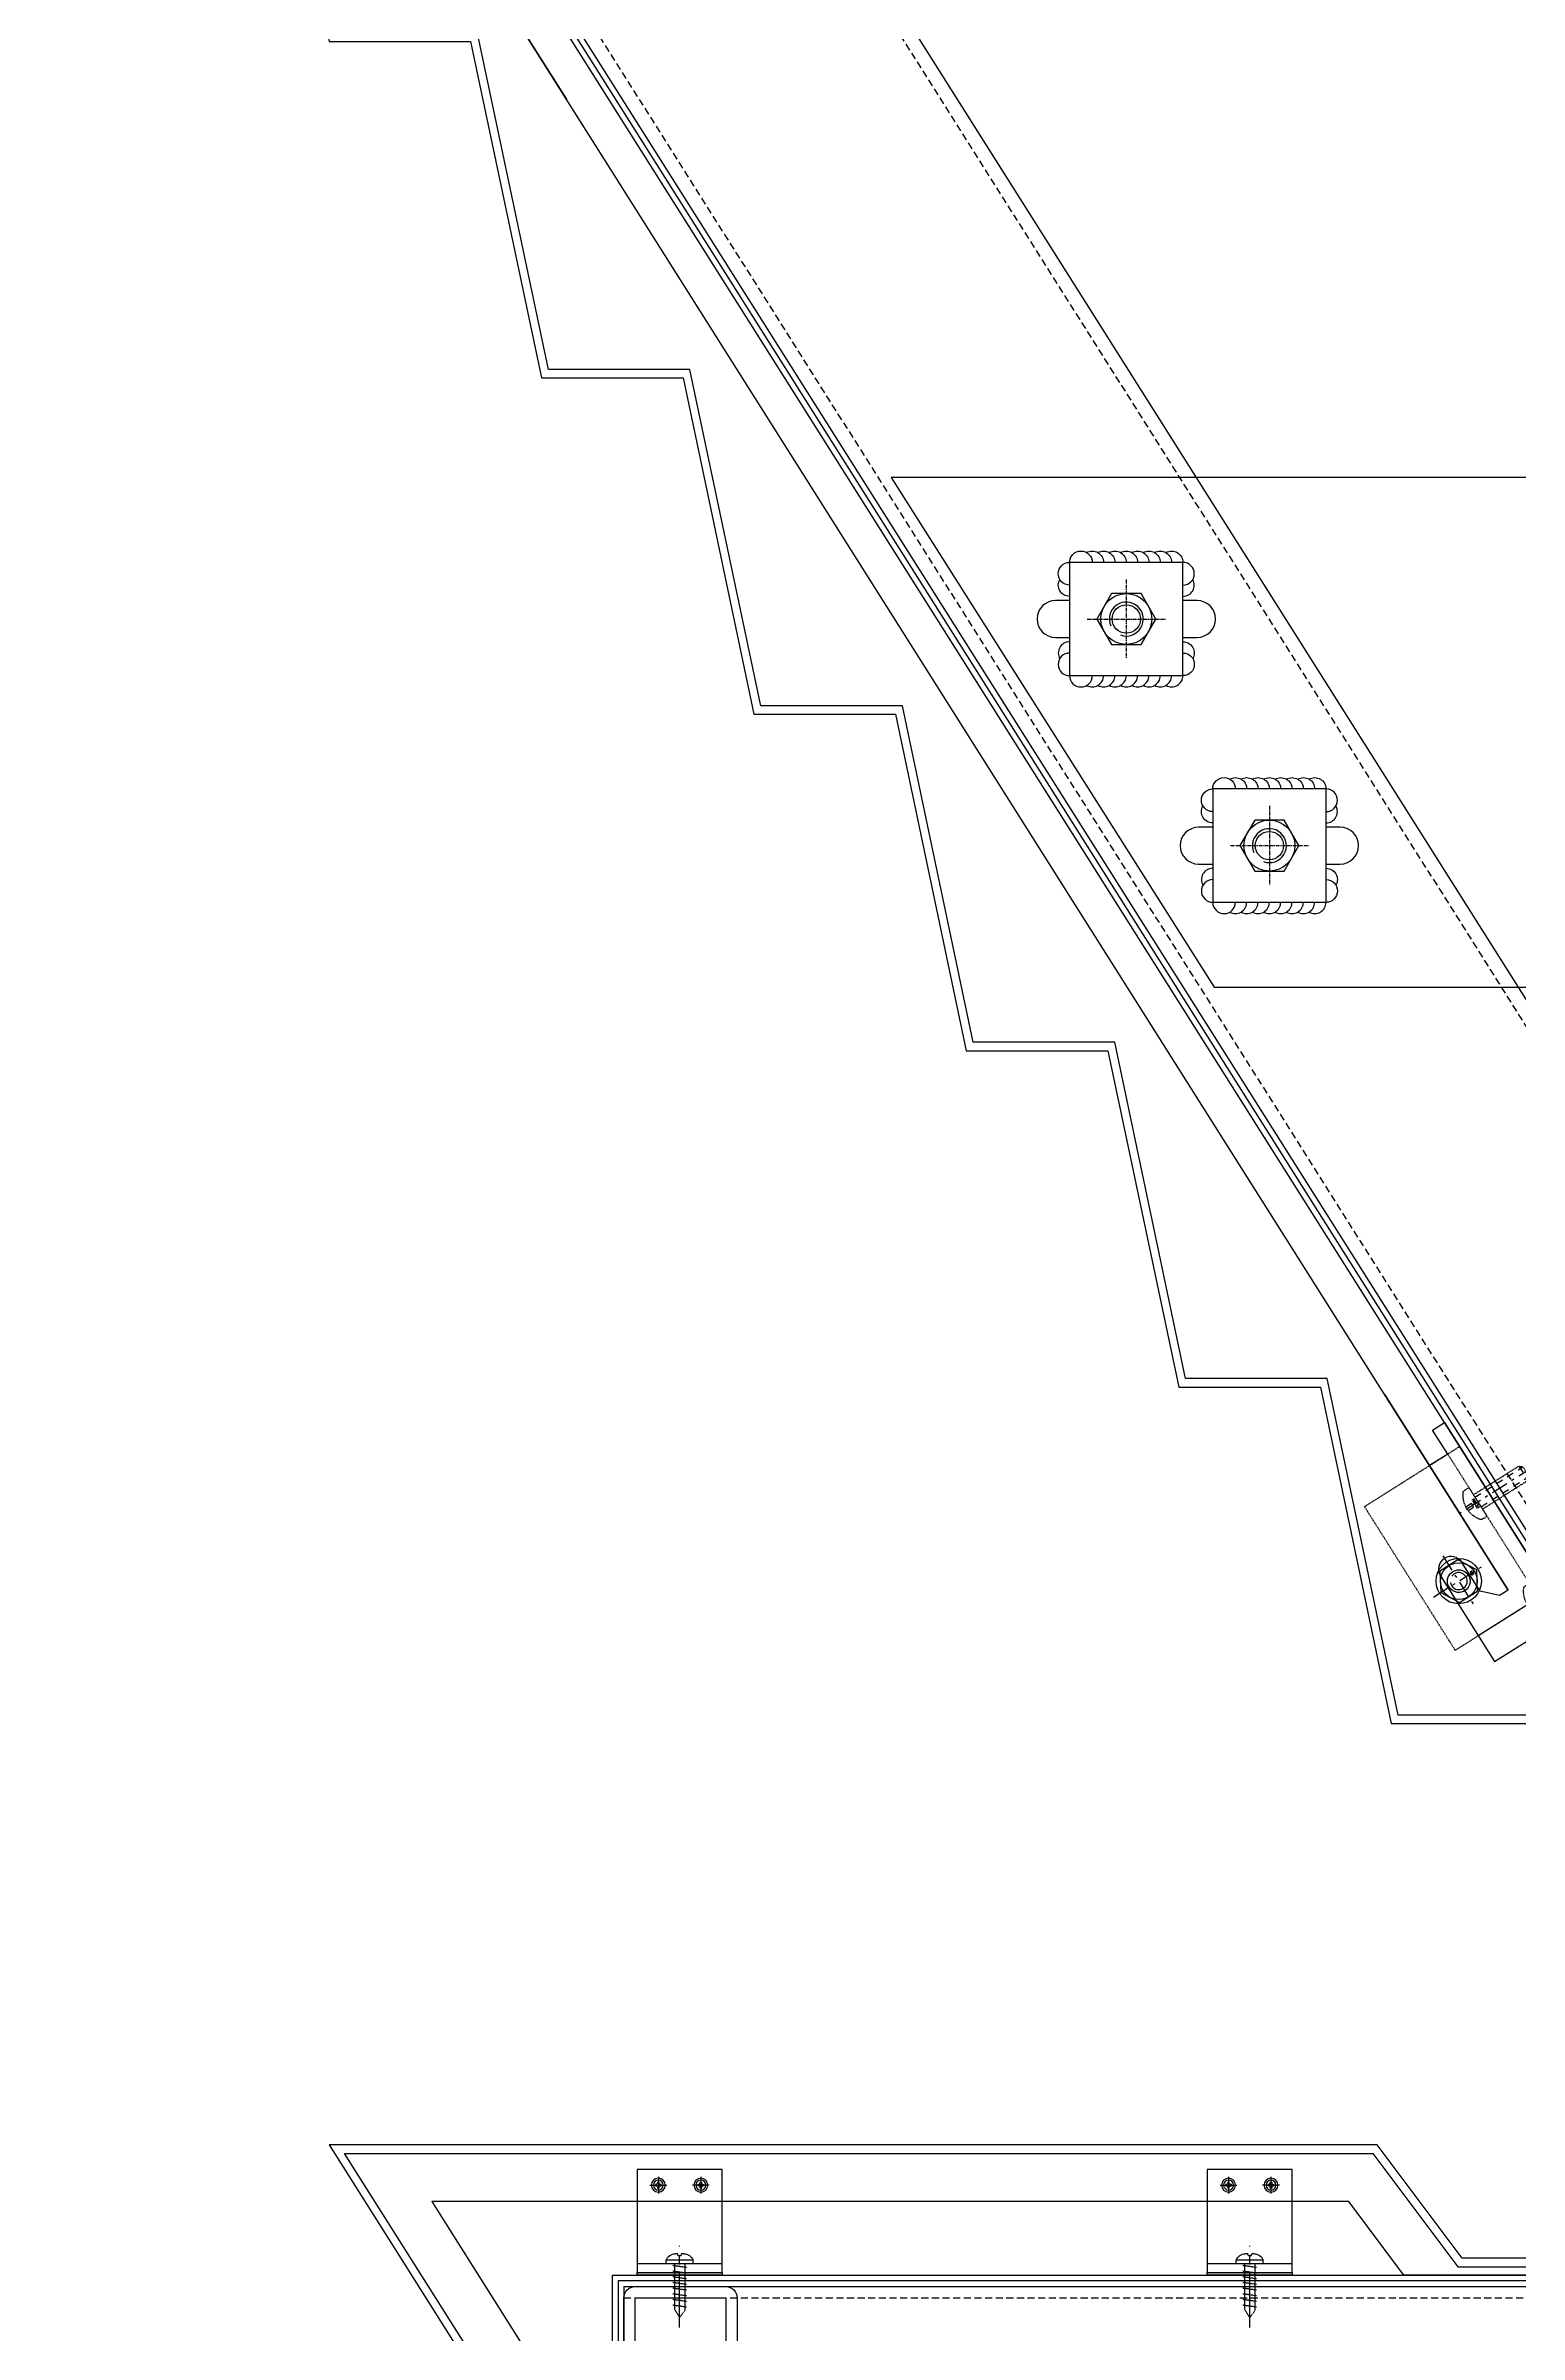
# Model space of a CAD drawing. Header units: millimetres. Extents: x 0 to 119933, y -45162 to 41221.
# Drawn here: x 40037 to 40557, y 7397 to 8205 of the extents above; entities that cross this region are included whole.
import ezdxf
from ezdxf.enums import TextEntityAlignment as Align

# ---------------------------------------------------------------- set-up
doc = ezdxf.new("R2010")
doc.units = ezdxf.units.MM
for name, pattern in [('ACAD_ISO04W100', [30, 24, -3, 0, -3]), ('CENTER', [2, 1.25, -0.25, 0.25, -0.25]), ('CENTER-PISA', [11, 6, -2, 1, -2]), ('CENTER2', [28.575000000000003, 19.05, -3.175, 3.175, -3.175]), ('FT_HIDDEN', [3, 1.5, -1.5]), ('HIDDEN', [0.375, 0.25, -0.125]), ('HIDDEN-PISA', [4.5, 2.5, -2]), ('HIDDEN2', [0.1875, 0.125, -0.0625])]:
    doc.linetypes.add(name, pattern=pattern)
doc.layers.get('DEFPOINTS').update_dxf_attribs({"color": 166})
for name, color, linetype in [('AIX', 9, 'CENTER'), ('AXIS', 1, 'ACAD_ISO04W100'), ('BOLT', 32, 'Continuous'), ('CASTFIX', 1, 'Continuous'), ('CW', 4, 'Continuous'), ('F-Alum', 4, 'Continuous'), ('F-Bolt', 32, 'Continuous'), ('F-hatch', 8, 'Continuous'), ('F-Misc', 8, 'Continuous'), ('F-SSTEEL', 3, 'Continuous'), ('F-steel', 3, 'Continuous'), ('F_ALUM', 4, 'Continuous'), ('F_FIXS', 1, 'Continuous'), ('Hatch', 8, 'Continuous'), ('HIDDEN', 1, 'HIDDEN'), ('SC', 6, 'Continuous'), ('WELDING VW', 8, 'Continuous')]:
    doc.layers.add(name, color=color, linetype=linetype)
doc.styles.add('ROMANS', font='simplex.shx', dxfattribs={"width": 0.8, "bigfont": 'hztxt.shx'})

# ---------------------------------------------------------------- blocks, each defined once
blk = doc.blocks.new('*U372')
at = {"layer": 'AIX'}
for p, q in [((-1.4210854715202e-14, -13.78460969082656), (-1.4210854715202e-14, 13.7846096908265)), ((-14.00000000000001, 0), (13.99999999999999, 0))]:
    blk.add_line(p, q, dxfattribs=at)
at = {"layer": 'SC'}
blk.add_lwpolyline([(8.999999999999986, 5.196152422706604), (-1.4210854715202e-14, 10.39230484541324), (-9.000000000000014, 5.196152422706604), (-9.000000000000014, -5.19615242270666), (-1.4210854715202e-14, -10.39230484541329), (8.999999999999986, -5.19615242270666)], close=True, dxfattribs=at)
for centre, radius in [((-1.4210854715202e-14, 0), 8.999999999999975), ((-1.4210854715202e-14, -2.842170943040401e-14), 5)]:
    blk.add_circle(centre, radius, dxfattribs=at)
blk.add_arc((-1.4210854715202e-14, -2.842170943040401e-14), 6, 339.9386751139761, 294.2424867200839, dxfattribs=at)
blk = doc.blocks.new('*U373')
at = {"layer": 'WELDING VW'}
for centre, end in [((4, -4.996003610813204e-16), 180), ((8, -4.996003610813204e-16), 120)]:
    blk.add_arc(centre, 4, 0, end, dxfattribs=at)
blk = doc.blocks.new('*U374')
at = {"layer": 'WELDING VW'}
for centre, start in [((4, 4.996003610813204e-16), 180), ((8, 4.996003610813204e-16), 240), ((12, 4.996003610813204e-16), 240), ((16, 4.996003610813204e-16), 240), ((20, 4.996003610813204e-16), 240), ((24, 4.996003610813204e-16), 240), ((28, 4.996003610813204e-16), 240), ((32, 4.996003610813204e-16), 240), ((36, 4.996003610813204e-16), 240)]:
    blk.add_arc(centre, 4, start, 0, dxfattribs=at)
blk = doc.blocks.new('ding1')
at = {"layer": 'CASTFIX', "color": 9, "linetype": 'CENTER2'}
blk.add_line((1214.680535677697, -4175.415606518631), (1214.680535677697, -4204.300201433828), dxfattribs=at)
at = {"layer": 'CASTFIX', "color": 8, "linetype": 'HIDDEN2'}
for p, q in [((1217.080535677697, -4182.623013990795), (1212.280535677697, -4183.266124916723)), ((1212.880535677697, -4181.857616678883), (1214.680535677697, -4178.922834070187)), ((1212.880535677697, -4197.922834070187), (1212.880535677697, -4181.857616678883)), ((1214.680535677697, -4178.922834070187), (1216.480535677697, -4181.33858421964)), ((1216.480535677697, -4197.922834070187), (1216.480535677697, -4181.33858421964)), ((1217.080535677697, -4184.623013990795), (1212.280535677697, -4185.266124916723)), ((1217.080535677697, -4186.623013990795), (1212.280535677697, -4187.266124916723)), ((1217.080535677697, -4188.623013990795), (1212.280535677697, -4189.266124916723)), ((1217.080535677697, -4190.623013990795), (1212.280535677697, -4191.266124916723)), ((1217.080535677697, -4192.623013990795), (1212.280535677697, -4193.266124916723)), ((1217.080535677697, -4194.623013990795), (1212.280535677697, -4195.266124916723)), ((1217.080535677697, -4196.623013990795), (1212.280535677697, -4197.266124916723))]:
    blk.add_line(p, q, dxfattribs=at)
at = {"layer": 'CASTFIX'}
for p, q in [((1209.930535677697, -4197.922834070187), (1209.930535677697, -4199.172834070187)), ((1219.430535677697, -4197.922834070187), (1209.930535677697, -4197.922834070187)), ((1219.430535677697, -4199.172834070187), (1209.930535677697, -4199.172834070187)), ((1214.18056401238, -4200.722834070186), (1213.980558336815, -4201.472834070186)), ((1215.180564012408, -4200.722834070186), (1214.18056401238, -4200.722834070186)), ((1215.180564012408, -4200.722834070186), (1215.380558336844, -4201.472834070186)), ((1219.430535677697, -4197.922834070187), (1219.430535677697, -4199.172834070187)), ((1213.980558336815, -4201.472834070186), (1213.180535677697, -4201.472834070186)), ((1216.180535677697, -4201.472834070186), (1215.380558336844, -4201.472834070186))]:
    blk.add_line(p, q, dxfattribs=at)
for centre, radius, start, end in [((1213.340443233555, -4197.800682089081), 3.675631999908295, 201.9199292038799, 267.5065728459988), ((1216.020628121838, -4197.800682089082), 3.675631999908523, 272.4934271540012, 338.080070796125)]:
    blk.add_arc(centre, radius, start, end, dxfattribs=at)
blk = doc.blocks.new('A$C0AEB27A4')
at = {"layer": 'F-hatch'}
blk.add_hatch(color=256, dxfattribs=at).paths.add_polyline_path([(15.00000000166347, 0.9999999754363671), (-14.99999999834108, 1.000000024519977), (-14.99999999996908, 2.453452907502651e-08), (14.99999999996908, -2.453452907502651e-08)])
blk.add_lwpolyline([(15.00000000166347, 0.9999999754363671), (-14.99999999834108, 1.000000024519977), (-14.99999999996908, 2.453452907502651e-08), (14.99999999996908, -2.453452907502651e-08)], close=True, dxfattribs=at)
at = {"layer": 'F-Misc', "ltscale": 0.1}
for p, q in [((-7.24999996427232, 32.84681255951), (-7.749999964214112, 32.84681256032491)), ((-7.749999964214112, 32.84681256032491), (-7.749999964761628, 32.54681256027834)), ((-7.499999961154572, 34.74681255988253), (-7.499999970870704, 28.84681255991745)), ((-7.249999964820745, 32.54681255946343), (-7.24999996427232, 32.84681255951)), ((7.250000035680387, 32.84681253580493), (7.750000035729499, 32.84681253494637)), ((7.250000035120138, 32.54681253574381), (7.250000035680387, 32.84681253580493)), ((7.500000038781764, 34.746812535348), (7.500000029078365, 28.84681253536837)), ((7.750000035729499, 32.84681253494637), (7.750000035247467, 32.54681253494346)), ((-10.44999996599654, 31.79681256470212), (-4.549999966026917, 31.7968125550542)), ((-8.249999965570169, 32.0468125611078), (-8.5499999656804, 32.04681256158801)), ((-8.5499999656804, 32.04681256158801), (-8.549999966494397, 31.54681256158801)), ((-8.549999966494397, 31.54681256158801), (-8.24999996639599, 31.54681256109325)), ((-7.749999967215444, 31.04681256027834), (-7.749999967701115, 30.74681256034819)), ((-7.749999967701115, 30.74681256034819), (-7.249999967758413, 30.74681255947507)), ((-7.249999967758413, 30.74681255947507), (-7.249999967208169, 31.04681255946343)), ((-6.44999996558272, 32.04681255815376), (-6.749999965520146, 32.04681255864853)), ((-6.749999966334144, 31.54681255864853), (-6.449999966408541, 31.54681255815376)), ((-6.449999966408541, 31.54681255815376), (-6.44999996558272, 32.04681255815376)), ((10.45000003397581, 31.79681253049057), (4.550000034005279, 31.79681254016759)), ((6.45000003437417, 32.04681253705348), (6.750000034365257, 32.04681253657327)), ((6.450000033561082, 31.54681253703893), (6.45000003437417, 32.04681253705348)), ((6.750000033485776, 31.54681253657327), (6.450000033561082, 31.54681253703893)), ((7.25000003218338, 30.74681253577), (7.250000032786375, 31.04681253574381)), ((7.750000032244316, 30.74681253494055), (7.25000003218338, 30.74681253577)), ((7.750000032727257, 31.0468125349289), (7.750000032244316, 30.74681253494055)), ((8.250000034308869, 32.046812534114), (8.550000034352706, 32.04681253361923)), ((8.550000033539618, 31.54681253363378), (8.250000033548531, 31.546812534114)), ((8.550000034352706, 32.04681253361923), (8.550000033539618, 31.54681253363378)), ((-14.99999999336251, 4.039461160515202), (15.00000000662931, 4.03946111141704))]:
    blk.add_line(p, q, dxfattribs=at)
blk.add_lwpolyline([(15.00000000166347, 0.9999999754363671), (-14.99999999834108, 1.000000024519977), (-14.99999995699181, 37.29681257216725), (15.00000004294725, 37.29681252305454), (15.00000000166347, 0.9999999754363671)], dxfattribs=at)
for centre, radius in [((-7.499999966038558, 31.79681255987089), 2.449999999999999), ((-7.499999966038558, 31.79681255987089), 1.75), ((7.500000033896868, 31.79681253533636), 2.449999999999999), ((7.500000033896868, 31.79681253533636), 1.75)]:
    blk.add_circle(centre, radius, dxfattribs=at)
for centre, start, end in [((-8.249999964809831, 32.5468125611078), 269.9999999059411, 359.9999999066185), ((-6.749999964759809, 32.54681255864853), 179.9999999066185, 269.9999999059411), ((6.750000035179255, 32.54681253657327), 269.9999999059411, 359.9999999066185), ((8.250000035121957, 32.546812534114), 179.9999999066185, 269.9999999059411), ((-8.249999967209988, 31.04681256109325), 359.9999999066185, 89.99999990594108), ((-6.749999967213625, 31.04681255864853), 89.99999990594108, 179.9999999066185), ((6.750000032725438, 31.04681253657327), 359.9999999066185, 89.99999990594108), ((8.250000032734533, 31.046812534114), 89.99999990594108, 179.9999999066185)]:
    blk.add_arc(centre, 0.4999999999999998, start, end, dxfattribs=at)
at = {"layer": 'F-Misc', "ltscale": 0.1, "extrusion": (0, 0, -1), "xscale": -1, "zscale": -1, "rotation": 180}
blk.add_blockref('ding1', (-1214.680528815664, -4193.883374916433), dxfattribs=at)
blk = doc.blocks.new('A$C4B413A4C')
at = {"layer": 'CW'}
for points in [[(529.9999986661132, 39.43024974725267), (-10.45644531300059, 895.152951807715), (-55.73204417759553, 895.152951807715), (-55.73204417759553, 951.9999999572756)], [(-53.73204417759553, 949.9999999572756), (-53.73204417759553, 897.152951807715), (-9.354107939492678, 897.152951807715), (531.9999986661132, 40.00895059014147)], [(519.9999987154733, 8.521456038579345e-07), (449.999998843763, 7.369671948254108e-07), (449.9999989094213, -39.99999926298915), (399.9999990379438, -39.99999934487278), (369.9999990495853, 6.059563020244241e-07), (0, 0), (75.78947368590161, -119.9999998758722), (627.5286704770988, -119.999999156571), (627.5286704644968, -99.99999983853195)], [(624.5286704644968, -99.9999998385465), (624.5286704644968, -116.9999998040585), (77.44297970080515, -116.9999998040585), (5.442979742860189, -2.999999991079676), (368.4999990521756, -2.99999939648842), (398.499999040534, -42.99999934733205), (452.9999989143398, -42.99999925808515), (452.9999988486816, -2.999999258114258), (519.9999987203919, -2.999999176230631), (519.9999987154733, 8.188653737306595e-07)], [(519.9999987154733, 8.188653737306595e-07), (519.9999987483898, -19.99999914837827), (469.9999988765921, -19.99999923027644), (469.9999989422504, -45.9999998385465), (379.4999994044192, -45.9999998385465), (359.9999990669021, -19.9999994104146), (36.28653161900002, -19.99999994056998), (86.81284739740659, -99.99999983853195), (627.5286704644968, -99.9999998385465)], [(634.6002665214764, -93.99999983853195), (270.284532942751, -93.99999983853195), (270.284532942751, -93.99999983853195), (100.1139349924633, -93.99999983853195), (100.1139349924633, -45.99999983853195), (583.9559458300937, -45.9999998385465), (561.9956123513984, -11.2294718674093)], [(563.0979497248773, -9.229471867409302), (587.5845989957452, -47.9999998385465), (102.1139349924633, -47.99999983853195), (102.1139349924633, -91.99999983853195), (268.284532942751, -91.99999983853195), (268.284532942751, -91.99999983853195), (636.6002665214764, -91.99999983853195)]]:
    blk.add_lwpolyline(points, dxfattribs=at)
at = {"layer": 'F-Alum', "color": 8, "linetype": 'HIDDEN', "ltscale": 10}
blk.add_line((104.1139349924633, -53.99999983853195), (593.7395679535402, -53.99999983853195), dxfattribs=at)
at = {"layer": 'F-SSTEEL'}
for q in [(591.2132521613967, -49.9999998385465), (104.1139349924633, -89.99999983853195)]:
    blk.add_line((104.1139349924633, -49.99999983853195), q, dxfattribs=at)
blk.add_lwpolyline([(108.1139349924633, -49.99999983853195), (140.1139349924633, -49.99999983853195, -0.414213562373095), (144.1139349924633, -53.99999983853195), (144.1139349924633, -85.99999983853195, -0.414213562373095), (140.1139349924633, -89.99999983853195), (108.1139349924633, -89.99999983853195, -0.414213562373095), (104.1139349924633, -85.99999983853195), (104.1139349924633, -53.99999983853195, -0.414213562373095)], format="xyb", close=True, dxfattribs=at)
blk.add_lwpolyline([(108.1139349924633, -53.99999983853195), (140.1139349924633, -53.99999983853195), (140.1139349924633, -85.99999983853195), (108.1139349924633, -85.99999983853195)], close=True, dxfattribs=at)
at = {"layer": 'HIDDEN', "xscale": -1}
for p in [(123.7706687265018, -45.99999983853195), (325.0642311530828, -45.99999983853195)]:
    blk.add_blockref('A$C0AEB27A4', p, dxfattribs=at)
blk = doc.blocks.new('M6x20_Pan')
at = {"color": 8, "linetype": 'HIDDEN-PISA'}
for p, q in [((1.13686837721616e-13, 1.999999999999886), (20.00000000000011, 2.000000000000114)), ((19.00000000000023, -3.000000000000114), (19.0000000000004, 2.999999999999659)), ((1.13686837721616e-13, -2.000000000000114), (20.00000000000011, -2.000000000000341))]:
    blk.add_line(p, q, dxfattribs=at)
at = {"color": 0, "linetype": 'ByBlock'}
blk.add_lwpolyline([(5.684341886080801e-14, 5.999999999999886), (-1.838248336817855, 5.999999999999659, 0.2271033335269274), (-2.617369142194775, 5.626873807574043, 0.3523503326370215), (-2.617369142194832, -5.626873807574043, 0.227103333526957), (-1.838248336817799, -5.999999999999886), (-5.684341886080801e-14, -5.999999999999886)], format="xyb", close=True, dxfattribs=at)
at = {"color": 8, "linetype": 'HIDDEN-PISA'}
blk.add_lwpolyline([(-4.568611867420884, 0.7499999999998863), (-2.300000000000068, 0.7499999999998863), (-2.300000000000125, -0.7500000000001137), (-4.568611867420941, -0.7500000000001137)], dxfattribs=at)
at = {"color": 8, "linetype": 'ByBlock'}
blk.add_lwpolyline([(1.13686837721616e-13, -3.000000000000114), (19.0000000000004, -3.000000000000341), (20.00000000000057, -1.999999999999432), (19.99999999999966, 2.000000000000114), (19.0000000000004, 3.000000000000114), (1.13686837721616e-13, 2.999999999999886)], dxfattribs=at)
at = {"layer": 'AXIS', "color": 8, "linetype": 'CENTER-PISA'}
blk.add_line((23.00000000000011, -1.13686837721616e-13), (-7.600000000000023, -1.13686837721616e-13), dxfattribs=at)
at = {"layer": 'DEFPOINTS', "color": 8, "style": 'ROMANS', "width": 0.8}
blk.add_text('M6x20', height=1, rotation=90, dxfattribs=at).set_placement((-1, 1.13686837721616e-13), align=Align.MIDDLE)
blk = doc.blocks.new('A$C061C2369')
at = {"layer": 'F_ALUM', "color": 8, "linetype": 'HIDDEN'}
blk.add_line((-40, -5), (20, -4.999999999883585), dxfattribs=at)
at = {"layer": 'F_ALUM'}
for points in [[(-40, -5), (-50, -5), (-50, 2.91038304567337e-11), (50, 2.91038304567337e-11), (50, -5), (20, -4.999999999970896)], [(-40, -5), (-40.00000000005821, -12.6747989950527)], [(20, -4.999999999883585), (20.0000000000291, -30.16990698871086)]]:
    blk.add_lwpolyline(points, dxfattribs=at)
at = {"layer": 'F_ALUM', "color": 8, "linetype": 'HIDDEN'}
blk.add_lwpolyline([(-40, 2.91038304567337e-11), (20, 8.731149137020111e-11), (20, -39.76167271510349), (-40, -39.7616727151908)], close=True, dxfattribs=at)
at = {"layer": 'F_FIXS', "color": 8, "linetype": 'HIDDEN', "xscale": -0.9999999999999998, "rotation": 270}
for p in [(-20, -4.999999999970896), (20, -5)]:
    blk.add_blockref('M6x20_Pan', p, dxfattribs=at)
blk = doc.blocks.new('M8_Nut_Plan')
at = {"color": 0, "linetype": 'ByBlock', "flags": 128}
blk.add_lwpolyline([(6.5, 3.752776749732675), (0, 7.505553499465123), (-6.5, 3.752776749732675), (-6.5, -3.752776749732448), (0, -7.505553499465123), (6.5, -3.752776749732448)], close=True, dxfattribs=at)
at = {"color": 0, "linetype": 'ByBlock'}
for radius in [6.5, 4]:
    blk.add_circle((0, 0), radius, dxfattribs=at)
at = {"color": 8, "linetype": 'ByBlock'}
blk.add_arc((0, 0), 3, 247.4999999999943, 202.4999999999985, dxfattribs=at)
at = {"layer": 'AXIS', "color": 8, "linetype": 'CENTER-PISA'}
for p, q in [((0, -10.50555349946512), (0, 10.50555349946512)), ((-10.50555349946512, 0), (10.50555349946512, 0))]:
    blk.add_line(p, q, dxfattribs=at)
at = {"layer": 'DEFPOINTS', "color": 8, "linetype": 'ByBlock', "style": 'ROMANS', "width": 0.8}
blk.add_text('M8', height=1, dxfattribs=at).set_placement((0, 5.5), align=Align.MIDDLE)
blk = doc.blocks.new('A$C56B8360A')
at = {"layer": 'BOLT', "linetype": 'FT_HIDDEN'}
blk.add_circle((0, 0), 4, dxfattribs=at)
at = {"layer": 'F_ALUM'}
blk.add_lwpolyline([(12.99510799345444, 64.55331717449008), (12.99510799345444, -17), (9.5, -17), (4.5, -12), (4.5, 0, 0.9999999999999999), (-4.5, 0), (-4.5, -35.7599722291925), (12.99510799345444, -35.7599722291925), (12.99510799345444, -92.70105852064444)], format="xyb", dxfattribs=at)
at = {"layer": 'F_FIXS'}
blk.add_circle((0, 0), 7.999999999999998, dxfattribs=at)
at = {"layer": 'F_FIXS', "rotation": 270}
blk.add_blockref('M8_Nut_Plan', (0, 0), dxfattribs=at)
blk = doc.blocks.new('A$C2F950DD3')
at = {"layer": 'BOLT', "linetype": 'FT_HIDDEN'}
blk.add_circle((-25.75997222913429, 47.0048920064728), 4.000000000000002, dxfattribs=at)
at = {"layer": 'F_ALUM'}
blk.add_lwpolyline([(-95.31328940362437, 59.99999999992724), (-13.75997222913429, 59.99999999992724), (-13.75997222913429, 56.5048920064728), (-18.75997222913429, 51.5048920064728), (-30.75997222913429, 51.5048920064728, 0.9999999999999999), (-30.75997222913429, 42.5048920064728), (5.000000000058208, 42.5048920064728), (5.000000000058208, 59.99999999992724), (61.94108629151015, 59.99999999992724)], format="xyb", dxfattribs=at)
at = {"layer": 'F_FIXS'}
blk.add_circle((-25.75997222913429, 47.0048920064728), 8.000000000000002, dxfattribs=at)
blk.add_blockref('M8_Nut_Plan', (-25.75997222913429, 47.0048920064728), dxfattribs=at)
blk = doc.blocks.new('A$C4F2A369E')
at = {"rotation": 32.27564434195386}
blk.add_blockref('A$C56B8360A', (123.3165051015676, -186.3925017555011), dxfattribs=at)
at = {"layer": 'HIDDEN', "rotation": 302.2756443419539}
for name, p in [('A$C061C2369', (145.0201265957439, -172.6849513236084)), ('A$C2F950DD3', (472.8640281736734, -827.8680436109426)), ('A$C061C2369', (520.5541195964324, -767.2804396121064))]:
    blk.add_blockref(name, p, dxfattribs=at)
blk = doc.blocks.new('A$C315D2C77')
at = {"layer": 'CW'}
for points in [[(428.1149290923495, 2.193555701524019e-07), (0, 0), (25.00000013015233, -118.7499999590364), (75.00000000162981, -118.7499998771527), (100.000000132015, -237.4999998362327), (150.0000000034925, -237.4999997543491), (175.0000001338776, -356.2499997134), (225.0000000053551, -356.2499996315019), (250.0000001355074, -474.9999995905964), (300.0000000072177, -474.9999995087128), (325.0000001373701, -593.7499994677346), (375.0000000090804, -593.7499993858364), (400.0000001392327, -712.4999993449455), (450.0000000107102, -712.4999992630765), (475.0000001408625, -831.2499992220983), (525.00000001234, -831.2499991402001), (550.0000001427252, -949.9999990992364), (600.0000000139698, -949.9999990173528), (600.0000000386499, -964.9999990173819)], [(603.000000033644, -961.9999990173819), (603.000000008964, -946.9999990124343), (552.4341824294534, -946.9999990952492), (527.4341822990682, -828.2499991362129), (477.4341824275907, -828.249999218111), (452.4341822974384, -709.4999992590892), (402.4341824259609, -709.4999993409583), (377.4341822958086, -590.7499993818492), (327.4341824240983, -590.7499994637474), (302.4341822939459, -471.9999995047256), (252.4341824222356, -471.9999995866092), (227.4341822920833, -353.2499996275146), (177.4341824206058, -353.2499997094128), (152.4341822902206, -234.4999997503619), (102.4341824187431, -234.4999998322455), (77.43418228835799, -115.7499998731655), (27.4341824168805, -115.7499999550491), (3.697340188664384, -2.999999996973202), (428.1149290923495, -2.99999978064443)]]:
    blk.add_lwpolyline(points, dxfattribs=at)
at = {"layer": 'F_ALUM'}
blk.add_line((516.2456336024916, -784.1945602812339), (153.3992992574349, -209.6878648427664), dxfattribs=at)
at = {"layer": 'HIDDEN'}
blk.add_blockref('A$C4F2A369E', (0, 0), dxfattribs=at)

msp = doc.modelspace()

# ---------------------------------------------------------------- linework, layer by layer
at = {"layer": 'F-Alum', "color": 8, "linetype": 'HIDDEN', "ltscale": 10}
for p, q in [((40214.16892220342, 8405.640483801399, -0.837611936621976), (40833.51575335098, 7425.008002188668, -0.837611936621976)), ((40138.07492095354, 8357.581114540139, -0.837611936621976), (40757.42175210122, 7376.948632927408, -0.837611936621976))]:
    msp.add_line(p, q, dxfattribs=at)
at = {"layer": 'F-SSTEEL'}
for p, q in [((40246.20591263886, 8364.278667764185, -0.837611936621976), (40837.74319786479, 7427.677967147582, -0.837611936621976)), ((40133.84747643973, 8354.911149581108, -0.837611936621976), (40753.19430758728, 7374.278667968378, -0.837611936621976))]:
    msp.add_line(p, q, dxfattribs=at)
at = {"layer": 'F-SSTEEL', "elevation": -0.8376119369130143}
msp.add_lwpolyline([(40796.34429041663, 8052.921873232262), (40335.16733588948, 8052.921873232262), (40449.26696381281, 7872.921873232262), (40796.34429041663, 7872.921873232262)], dxfattribs=at)
at = {"layer": 'F-steel', "ltscale": 10, "elevation": -0.8376119369130143}
for points in [[(40398.19336216425, 8022.921873442509), (40398.19336216425, 7982.921873442509), (40438.19336216425, 7982.921873442509), (40438.19336216425, 8022.921873442509)], [(40448.71967800724, 7942.921873442509), (40448.71967800724, 7902.921873442509), (40488.71967800724, 7902.921873442509), (40488.71967800724, 7942.921873442509)]]:
    msp.add_lwpolyline(points, close=True, dxfattribs=at)
for points in [[(40398.19336216425, 8009.421873442509), (40393.19336216425, 8009.421873442509, 0.9999999999999999), (40393.19336216425, 7996.421873442509), (40398.19336216425, 7996.421873442509)], [(40438.19336216425, 7996.421873442509), (40443.19336216425, 7996.421873442509, 0.9999999999999999), (40443.19336216425, 8009.421873442509), (40438.19336216425, 8009.421873442509)], [(40448.71967800724, 7929.421873442509), (40443.71967800724, 7929.421873442509, 0.9999999999999999), (40443.71967800724, 7916.421873442509), (40448.71967800724, 7916.421873442509)], [(40488.71967800724, 7916.421873442509), (40493.71967800724, 7916.421873442509, 0.9999999999999999), (40493.71967800724, 7929.421873442509), (40488.71967800724, 7929.421873442509)]]:
    msp.add_lwpolyline(points, format="xyb", dxfattribs=at)

# ---------------------------------------------------------------- block references
at = {"layer": 'F-Bolt', "rotation": 270}
for p in [(40418.19336216425, 8002.921873442509, -0.8376119369130143), (40468.71967800724, 7922.921873442509, -0.8376119369130143)]:
    msp.add_blockref('*U372', p, dxfattribs=at)
at = {"layer": 'Hatch', "xscale": -1}
for name, p, rotation in [('*U373', (40398.19336216425, 8022.921873442509, -0.8376119369130143), 90), ('*U374', (40398.19336216425, 8022.921873442509, -0.8376119369130143), 180), ('*U373', (40438.19336216425, 7982.921873442509, -0.8376119369130143), 270), ('*U373', (40448.71967800724, 7942.921873442509, -0.8376119369130143), 90), ('*U374', (40448.71967800724, 7942.921873442509, -0.8376119369130143), 180), ('*U373', (40488.71967800724, 7902.921873442509, -0.8376119369130143), 270)]:
    msp.add_blockref(name, p, dxfattribs=dict(at, rotation=rotation))
at = {"layer": 'Hatch'}
for p, rotation in [((40438.19336216425, 8022.921873442509, -0.8376119369130143), 270), ((40398.19336216425, 7982.921873442509, -0.8376119369130143), 90.00000000000001), ((40488.71967800724, 7942.921873442509, -0.8376119369130143), 270), ((40448.71967800724, 7902.921873442509, -0.8376119369130143), 90.00000000000001)]:
    msp.add_blockref('*U373', p, dxfattribs=dict(at, rotation=rotation))
for p in [(40398.19336216425, 7982.921873442509, -0.8376119369130143), (40448.71967800724, 7902.921873442509, -0.8376119369130143)]:
    msp.add_blockref('*U374', p, dxfattribs=at)
at = {"layer": 'HIDDEN'}
for name, p in [('A$C315D2C77', (40036.71789615654, 8444.27866764323, -0.837611936621976)), ('A$C4B413A4C', (40136.71789750439, 7464.278667807026, -0.837611936621976))]:
    msp.add_blockref(name, p, dxfattribs=at)

doc.saveas('drawing.dxf')
